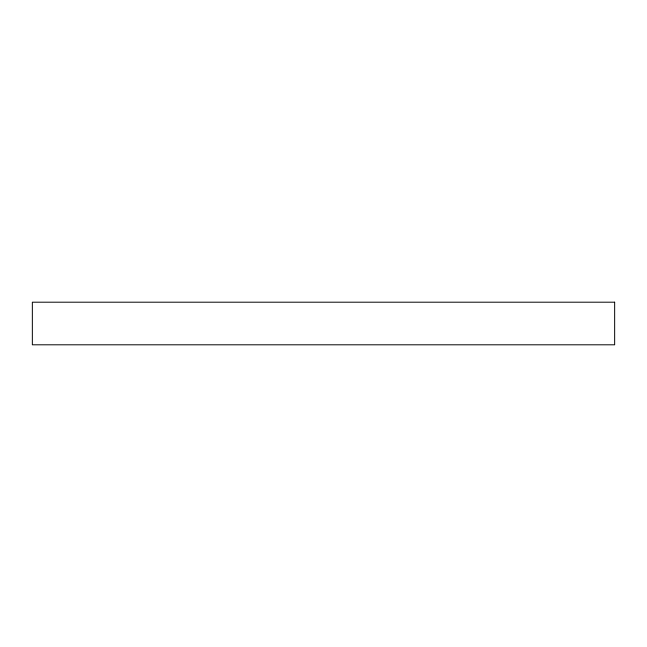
<?xml version="1.0" encoding="UTF-8"?>
<svg xmlns="http://www.w3.org/2000/svg" width="647" height="647" viewBox="0 0 647 647"><rect width="100%" height="100%" fill="white"/><g stroke="black" fill="none" stroke-linecap="round" stroke-linejoin="round"><path stroke-width="0.97" d="M614.65 302.198L32.35 302.198L32.35 344.802L614.65 344.802L614.65 302.198"/></g></svg>
